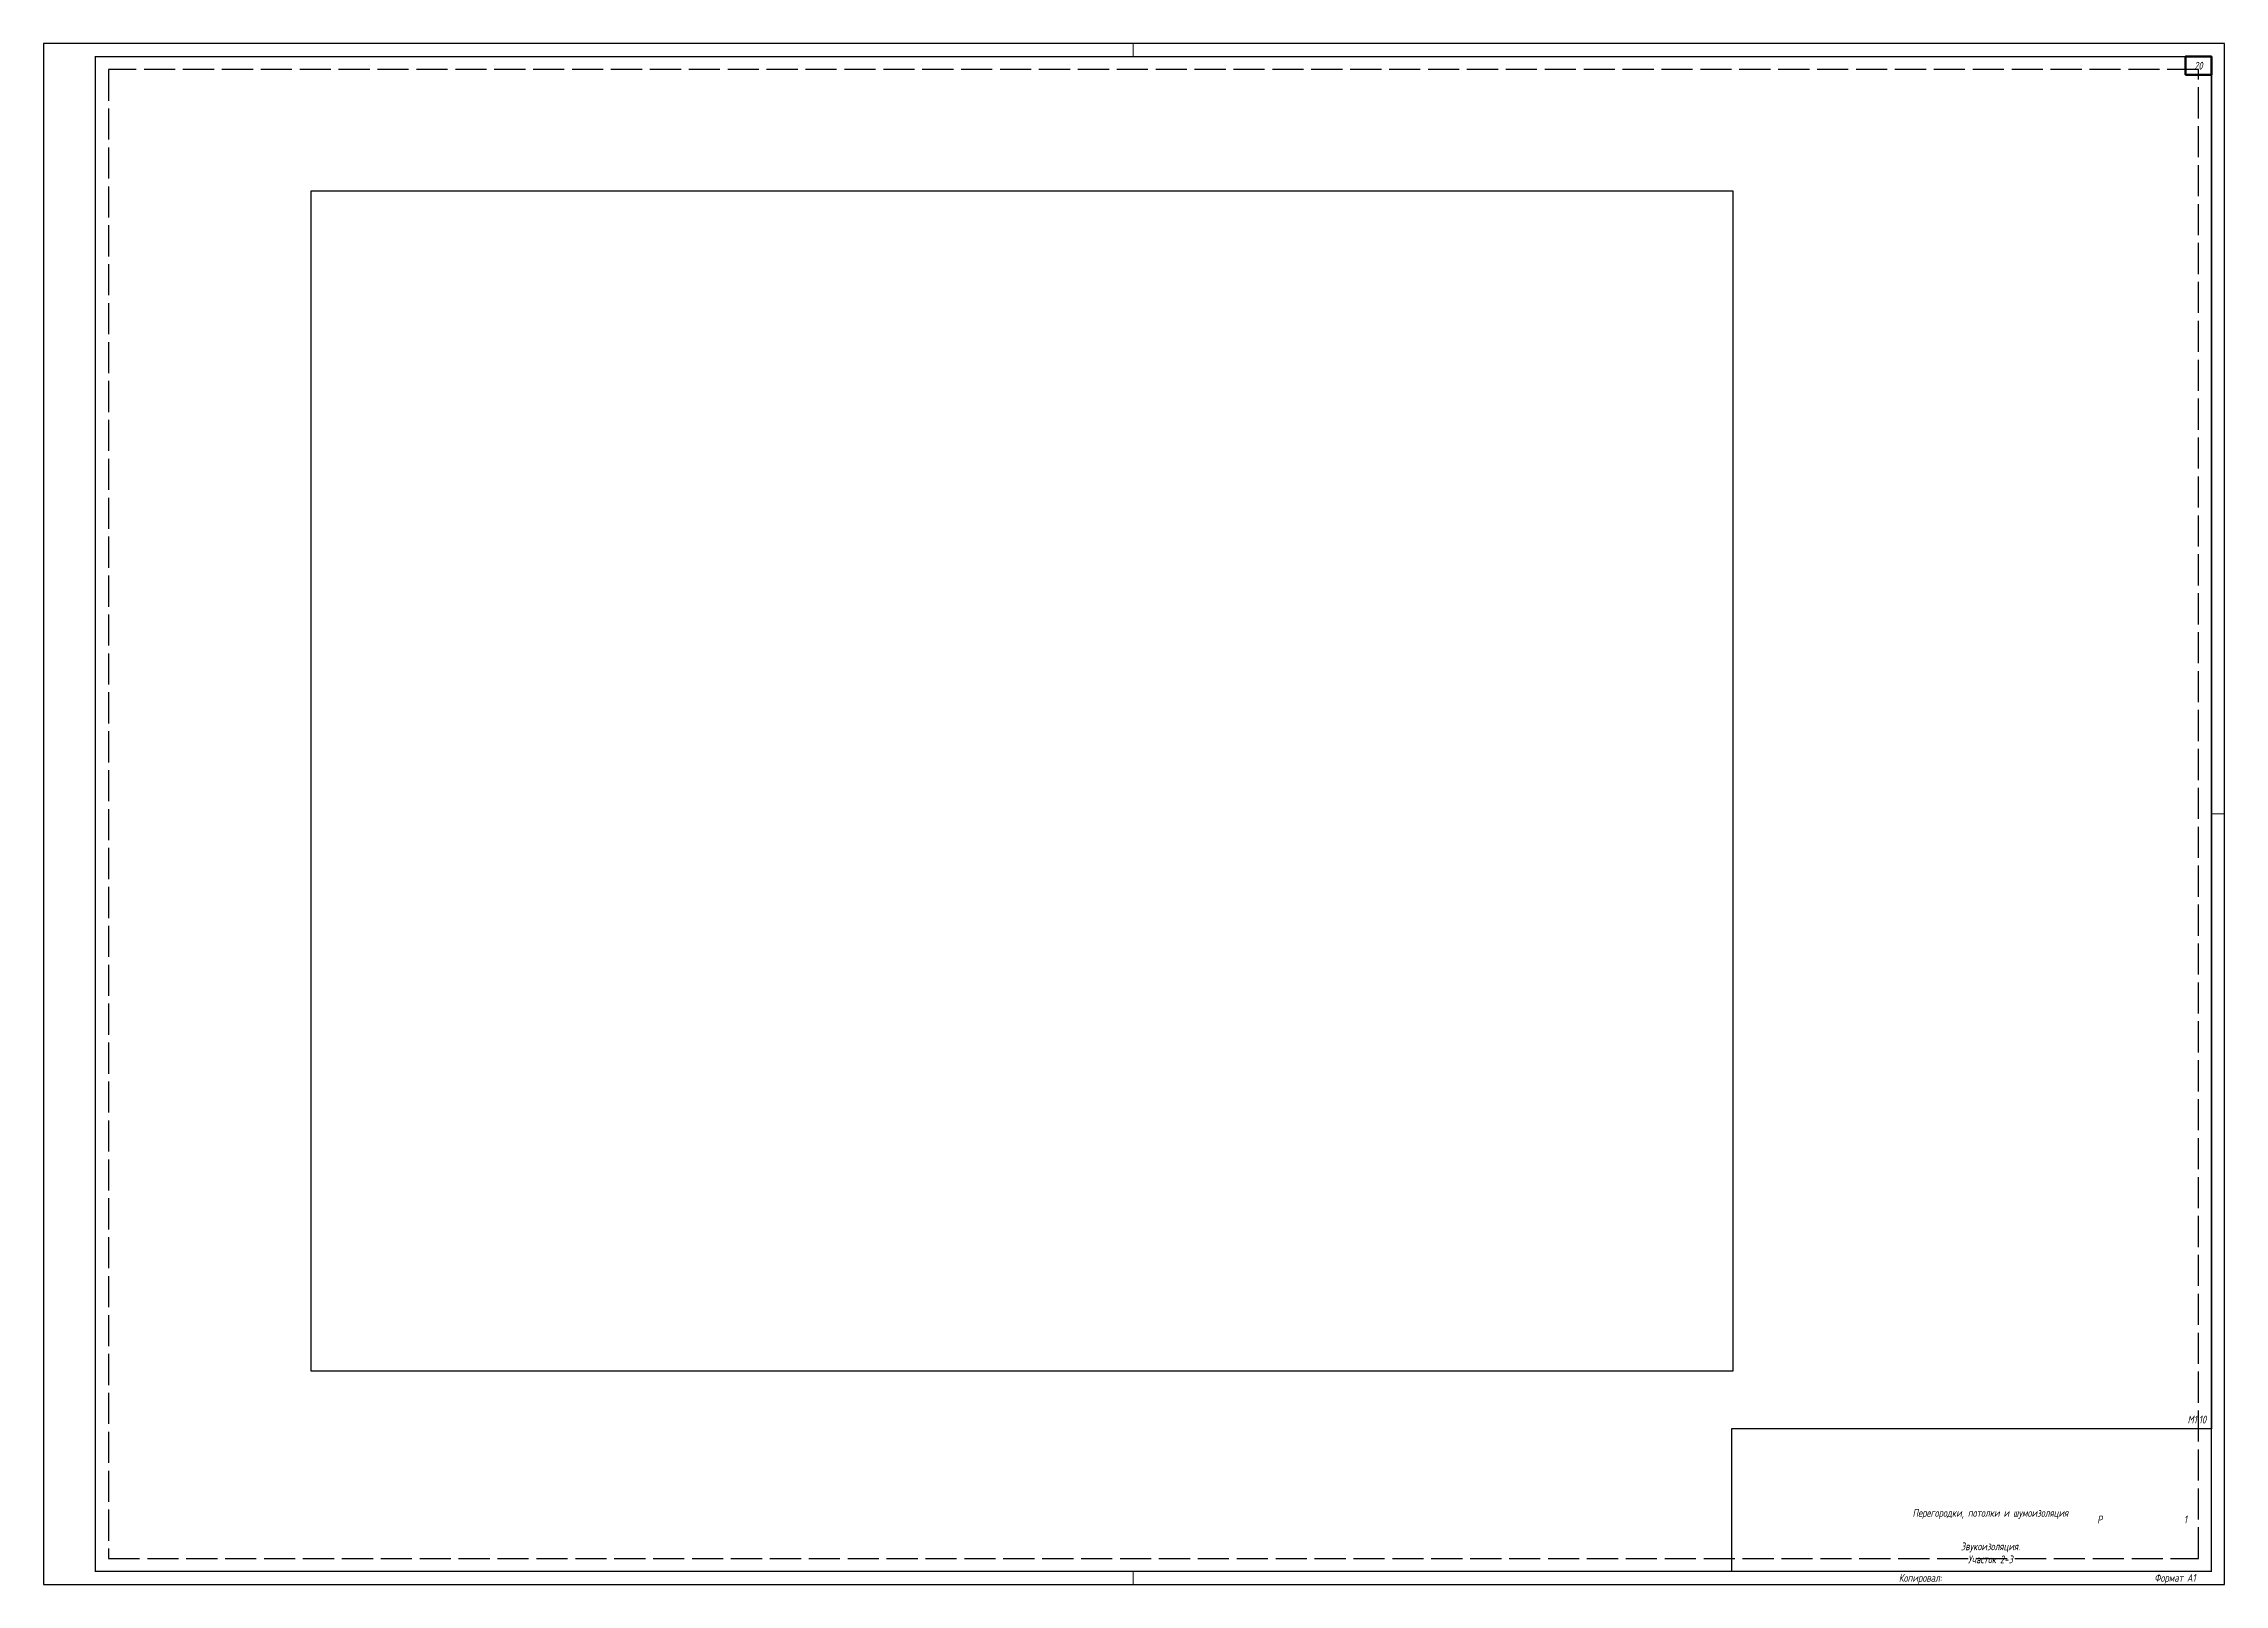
# Paper-space layout '1' of a CAD drawing. Header units: millimetres. Extents: x 1376 to 2216, y 62 to 656.
import ezdxf
from ezdxf.enums import TextEntityAlignment as Align

# ---------------------------------------------------------------- set-up
doc = ezdxf.new("R2010")
doc.units = ezdxf.units.MM
doc.linetypes.add('ACAD_ISO02W100', pattern=[15, 12, -3])
doc.layers.add('100 noprint', color=1, linetype='Continuous', plot=False)
doc.layers.add('noprint', color=2, linetype='Continuous', plot=False)
doc.layers.add('stamp', color=7, linetype='Continuous')
doc.styles.add('ГОСТ-ISOCPEUR', font='isocpeui.ttf', dxfattribs={"width": 0.8})

psp = doc.layouts.new('1')

# ---------------------------------------------------------------- linework, layer by layer
at = {"const_width": 0.5}
psp.add_lwpolyline([(1395.74, 66.7), (2211.48, 66.7), (2211.48, 650.51), (1395.74, 650.51)], close=True, dxfattribs=at)
at = {"layer": '100 noprint', "color": 1}
psp.add_lwpolyline([(1478.74, 598.6), (1478.74, 144.06), (2027.15, 144.06), (2027.15, 598.6)], close=True, dxfattribs=at)
at = {"layer": 'noprint'}
psp.add_lwpolyline([(1375.75, 61.7), (2216.48, 61.7), (2216.48, 655.51), (1375.75, 655.51)], close=True, dxfattribs=at)
at = {"layer": 'noprint', "linetype": 'ACAD_ISO02W100'}
psp.add_lwpolyline([(1400.74, 71.7), (2206.48, 71.7), (2206.48, 645.51), (1400.74, 645.51)], close=True, dxfattribs=at)
at = {"layer": 'stamp', "lineweight": 0}
for p, q in [((1795.75, 650.51), (1795.75, 655.51)), ((2216.48, 358.61), (2211.48, 358.61)), ((1795.75, 61.7), (1795.75, 66.7))]:
    psp.add_line(p, q, dxfattribs=at)
at = {"layer": 'stamp'}
psp.add_line((1375.75, 61.7), (1585.75, 61.7), dxfattribs=at)
psp.add_lwpolyline([(1395.74, 650.51), (2201.48, 650.51), (2201.48, 643.51), (2211.48, 643.51), (2211.48, 121.7), (2026.48, 121.7), (2026.48, 66.7), (1395.75, 66.7)], close=True, dxfattribs=at)
at = {"layer": 'stamp', "lineweight": 50}
psp.add_lwpolyline([(2201.48, 643.51), (2211.48, 643.51), (2211.48, 650.51), (2201.48, 650.51)], close=True, dxfattribs=at)

# ---------------------------------------------------------------- texts
at = {"layer": 'stamp', "linetype": 'Continuous', "lineweight": 35, "style": 'ГОСТ-ISOCPEUR', "width": 0.8}
psp.add_text('М1:10', height=3, dxfattribs=at).set_placement((2209.48, 123.7), align=Align.RIGHT)
at = {"layer": 'stamp', "lineweight": 35, "style": 'ГОСТ-ISOCPEUR', "width": 0.8}
for s, p in [('Копировал:', (2090.98, 62.7)), ('Формат А1', (2189.48, 62.7))]:
    psp.add_text(s, height=3, dxfattribs=at).set_placement(p)
at = {"layer": 'stamp', "ltscale": 100, "char_height": 3, "attachment_point": 4, "style": 'ГОСТ-ISOCPEUR'}
for s, insert, width in [('\\pxqc;20', (2201.48, 647.01), 10), ('{\\pxqc;Р}', (2158.44, 86.7), 20), ('\\pxqc;1', (2191.48, 86.7), 20)]:
    psp.add_mtext(s, dxfattribs=dict(at, insert=insert, width=width))
at = {"layer": 'stamp', "lineweight": 35, "char_height": 3, "width": 70.1573, "attachment_point": 5, "style": 'ГОСТ-ISOCPEUR'}
for s, insert in [('{Перегородки, потолки и шумоизоляция}', (2126.29, 88.84)), ('{Звукоизоляция.\\PУчасток 2-3}', (2126.29, 73.84))]:
    psp.add_mtext(s, dxfattribs=dict(at, insert=insert))

# ---------------------------------------------------------------- viewports
at = {"layer": '100 noprint', "color": 1, "view_target_point": (32100.13, -24407.16)}
vp = psp.add_viewport(center=(1752.95, 371.33), size=(548.42, 454.544), view_center_point=(-30303.59, 25908.67), view_height=4545.44, dxfattribs=at)
vp.dxf.flags = 0x10000  # cut along an outline
vp.dxf.clipping_boundary_handle = psp.add_lwpolyline([(1478.74, 598.6), (1478.74, 144.06), (2027.15, 144.06), (2027.15, 598.6)], format="xyb", close=True, dxfattribs={"invisible": 1}).dxf.handle

doc.saveas('drawing.dxf')
